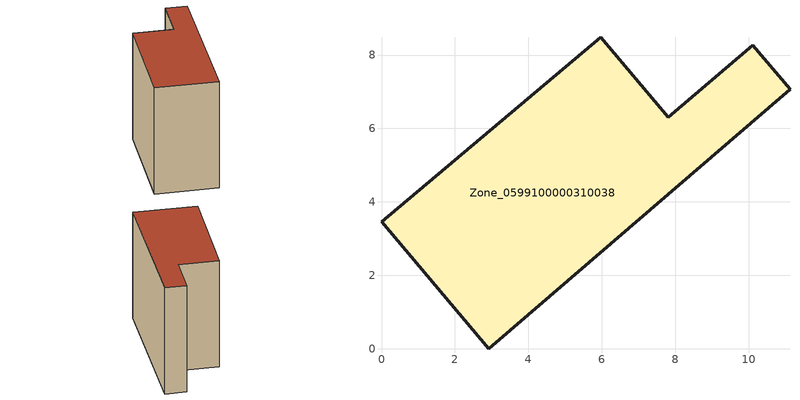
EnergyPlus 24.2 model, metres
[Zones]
Zone_0599100000310038
 floor ground (C_G): 2.92,0 0,3.46 5.98,8.48 7.81,6.3 10.12,8.26 11.13,7.07 z0
 wall outside (C_F): 2.92,0 11.13,7.07 10.12,8.26 7.81,6.3 5.98,8.48 0,3.46 2.92,0 z0:8.34
 roof outside (C_R): 0,3.46 2.92,0 11.13,7.07 10.12,8.26 7.81,6.3 5.98,8.48 z8.34
[BUILDING]
Pand.0599100000310038: North Axis=0; Terrain=City; Loads Convergence Tolerance Value=0.04; Temperature Convergence Tolerance Value=0.4; Solar Distribution=FullExterior; Maximum Number of Warmup Days=25; Minimum Number of Warmup Days=1
[Site:Location]
Rotterdam.The.Hague.AP_ZH_NLD Design_Conditions: Latitude=51.96; Longitude=4.45; Time Zone=1; Elevation=-4.5
[SITE:GROUNDTEMPERATURE:BUILDINGSURFACE]
18, 18, 18, 18, 18, 18, 18, 18, 18, 18, 18, 18
[MATERIAL] Thermal Absorptance=0.9; Solar Absorptance=0.7; Visible Absorptance=0.7
Name | Roughness | Thickness | Conductivity | Density | Specific Heat
G.TI.1946 | MediumSmooth | 0.15 | 1 | 540 | 1210
F.TI.1946 | Rough | 0.3 | 0.857143 | 1920 | 840
R.TI.1946 | MediumRough | 0.2 | 0.1 | 1500 | 1000
[CONSTRUCTION]
C_G: G.TI.1946
C_F: F.TI.1946
C_R: R.TI.1946
[ZONE]
Zone_0599100000310038: Type=1; Multiplier=1; Ceiling Height=Autocalculate; Volume=Autocalculate; Floor Area=autocalculate; Part of Total Floor Area=Yes
[ZONEINFILTRATION:DESIGNFLOWRATE]
Infil_Zone_0599100000310038: Zone or ZoneList or Space or SpaceList=Zone_0599100000310038; Schedule=AlwaysOn; Design Flow Rate Calculation Method=Flow/Area; Flow Rate per Floor Area=0.003; Constant Term Coefficient=1; Temperature Term Coefficient=0; Velocity Term Coefficient=0; Velocity Squared Term Coefficient=0
[HVACTEMPLATE:ZONE:IDEALLOADSAIRSYSTEM]
Zone_0599100000310038: Maximum Heating Supply Air Temperature=50; Minimum Cooling Supply Air Temperature=13; Maximum Heating Supply Air Humidity Ratio=0.0156; Minimum Cooling Supply Air Humidity Ratio=0.0077; Heating Limit=NoLimit; Cooling Limit=NoLimit; Dehumidification Control Type=ConstantSensibleHeatRatio; Cooling Sensible Heat Ratio=0.7; Dehumidification Setpoint=60; Humidification Control Type=None; Humidification Setpoint=30; Outdoor Air Method=None; Outdoor Air Flow Rate per Person=0.00944; Outdoor Air Flow Rate per Zone Floor Area=0; Outdoor Air Flow Rate per Zone=0; Demand Controlled Ventilation Type=None; Outdoor Air Economizer Type=NoEconomizer; Heat Recovery Type=None; Sensible Heat Recovery Effectiveness=0.7; Latent Heat Recovery Effectiveness=0.65
[ZONECONTROL:THERMOSTAT]
ThermostatControl_Zone_0599100000310038: Zone or ZoneList=Zone_0599100000310038; Control Type Schedule=DualSetpointControlType; Control 1=Thermostat_Zone_0599100000310038; Temperature Difference Between Cutout And Setpoint=0
[THERMOSTATSETPOINT:DUALSETPOINT]
Thermostat_Zone_0599100000310038: Heating Setpoint Temperature Schedule=HeatingSetpoint_Zone_0599100000310038; Cooling Setpoint Temperature Schedule=CoolingSetpoint_Zone_0599100000310038
[SCHEDULE:COMPACT]
HeatingSetpoint_Zone_0599100000310038: Through: 12/31, For: AllDays, Until: 24:00, 21
CoolingSetpoint_Zone_0599100000310038: Through: 12/31, For: AllDays, Until: 24:00, 24
DualSetpointControlType: Through: 12/31, For: AllDays, Until: 24:00, 4
AlwaysOn: Through: 12/31, For: AllDays, Until: 24:00, 1
